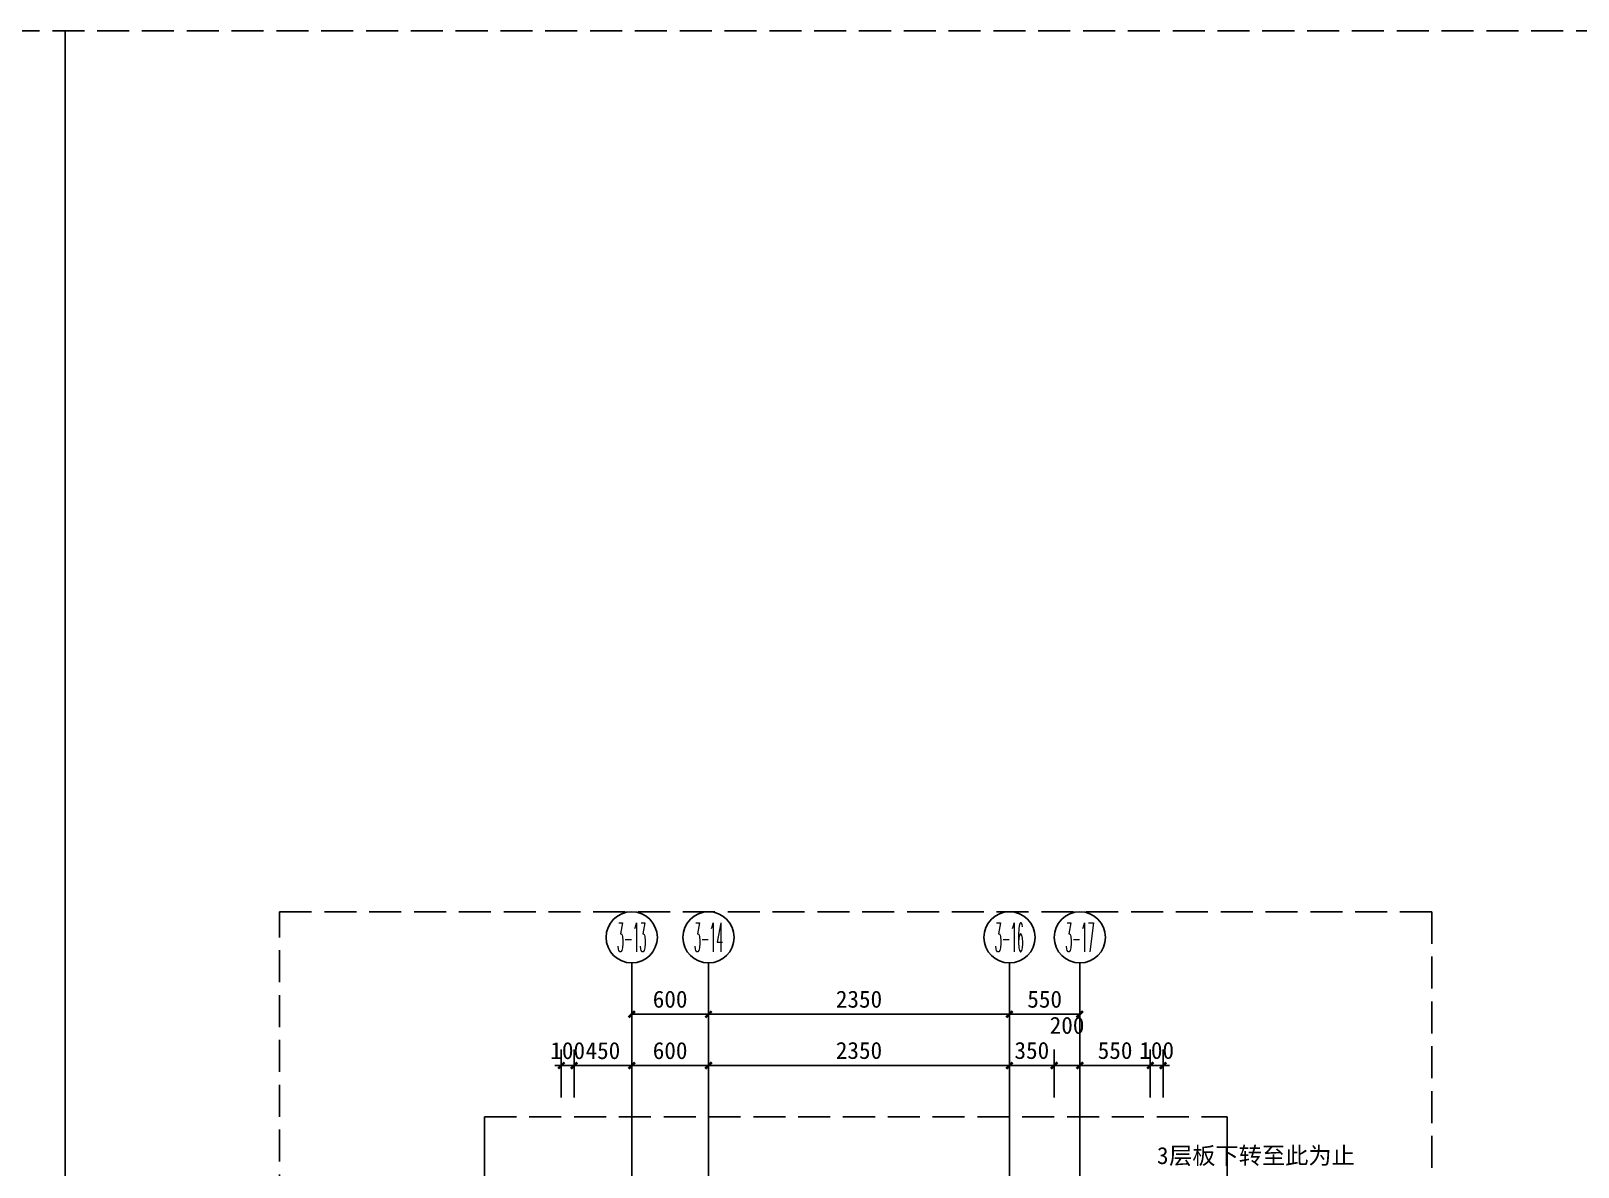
# Model space of a CAD drawing. Extents: x -10817 to 167545, y 26551 to 157048.
# Drawn here: x 74566 to 86649, y 125331 to 134198 of the extents above; entities that cross this region are included whole.
import ezdxf
from ezdxf.enums import TextEntityAlignment as Align

# ---------------------------------------------------------------- set-up
doc = ezdxf.new("R2010")
doc.units = 0
doc.header["$LTSCALE"] = 1000
doc.header["$MEASUREMENT"] = 0
doc.linetypes.add('DASH', pattern=[0.35, 0.25, -0.1])
doc.linetypes.add('DOTE', pattern=[2.42, 2, -0.2, 0.02, -0.2])
doc.layers.get('Defpoints').update_dxf_attribs({"color": 30, "linetype": 'DASH'})
for name, color, linetype in [('A-ANNO-AXIS-CIRC', 3, 'Continuous'), ('A-ANNO-AXIS-TEXT', 7, 'Continuous'), ('A-ANNO-DIMS', 3, 'Continuous'), ('A-ANNO-DOTE', 10, 'DOTE'), ('A-ANNO-SYMB', 3, 'Continuous'), ('A-ANNO-TEXT', 7, 'Continuous'), ('AXIS_TEXT', 7, 'Continuous')]:
    doc.layers.add(name, color=color, linetype=linetype)
doc.styles.add('_TCH_AXIS', font='COMPLEX', dxfattribs={"bigfont": 'GBCBIG'})
doc.styles.add('_TCH_DIM', font='')
doc.styles.add('_TCH_DIM_T3', font='')
doc.styles.add('COMPLEX', font='COMPLEX')
doc.styles.get('_TCH_DIM').set_extended_font_data('SimSun')
doc.styles.get('_TCH_DIM_T3').set_extended_font_data('SimSun')
doc.dimstyles.new('_TCH_ARCH&&50', dxfattribs={"dimtxt": 132.911392, "dimasz": 50, "dimexe": 125, "dimexo": 150, "dimgap": 50, "dimtad": 1, "dimdec": 0, "dimzin": 0, "dimdsep": 46, "dimtxsty": '_TCH_DIM_T3', "dimblk": 'ARCHTICK', "dimcen": 0.09, "dimclrt": 7, "dimazin": 2, "dimtfac": 1, "dimtdec": 0, "dimtix": 1, "dimtmove": 2, "dimatfit": 3, "dimfxl": 50, "dimtolj": 1, "dimtzin": 0, "dimarcsym": 0})

# ---------------------------------------------------------------- blocks, each defined once
blk = doc.blocks.new('_ArchTick')
at = {"color": 0, "linetype": 'ByBlock', "const_width": 0.4}
blk.add_lwpolyline([(-0.5, -0.5), (0.5, 0.5)], dxfattribs=at)
blk = doc.blocks.new('*D2996')
at = {"layer": 'A-ANNO-DIMS', "color": 0, "lineweight": -2, "transparency": 16777216}
for p, q in [((83308, 125873), (83308, 126248)), ((83408, 125873), (83408, 126248)), ((83308, 126123), (83258, 126123)), ((83308, 126123), (83408, 126123)), ((83408, 126123), (83458, 126123))]:
    blk.add_line(p, q, dxfattribs=at)
at = {"layer": 'Defpoints', "color": 0, "transparency": 16777216}
for p in [(83408, 126123), (83308, 125723), (83408, 125723)]:
    blk.add_point(p, dxfattribs=at)
at = {"layer": 'A-ANNO-DIMS', "color": 0, "lineweight": -2, "transparency": 16777216, "xscale": 50, "yscale": 50, "zscale": 50}
for p, rotation in [((83308, 126123), 0.008811211967332255), ((83408, 126123), 180.0088112119674)]:
    blk.add_blockref('_ArchTick', p, dxfattribs=dict(at, rotation=rotation))
at = {"layer": 'A-ANNO-DIMS', "color": 7, "transparency": 16777216, "insert": (83358, 126240), "char_height": 132.9, "attachment_point": 5, "rotation": 0.0088, "style": '_TCH_DIM_T3'}
blk.add_mtext('\\A1;100', dxfattribs=at)
blk = doc.blocks.new('*D2997')
at = {"layer": 'A-ANNO-DIMS', "color": 0, "lineweight": -2, "transparency": 16777216}
for p, q in [((82758, 125873), (82758, 126248)), ((83308, 125873), (83308, 126248)), ((82758, 126123), (83308, 126123))]:
    blk.add_line(p, q, dxfattribs=at)
at = {"layer": 'Defpoints', "color": 0, "transparency": 16777216}
for p in [(83308, 126123), (82758, 125723), (83308, 125723)]:
    blk.add_point(p, dxfattribs=at)
at = {"layer": 'A-ANNO-DIMS', "color": 0, "lineweight": -2, "transparency": 16777216, "xscale": 50, "yscale": 50, "zscale": 50}
for p, rotation in [((82758, 126123), 180.0088112119661), ((83308, 126123), 0.00881121196608737)]:
    blk.add_blockref('_ArchTick', p, dxfattribs=dict(at, rotation=rotation))
at = {"layer": 'A-ANNO-DIMS', "color": 7, "transparency": 16777216, "insert": (83033, 126240), "char_height": 132.9, "attachment_point": 5, "rotation": 0.0088, "style": '_TCH_DIM_T3'}
blk.add_mtext('\\A1;550', dxfattribs=at)
blk = doc.blocks.new('*D2998')
at = {"layer": 'A-ANNO-DIMS', "color": 0, "lineweight": -2, "transparency": 16777216}
for p, q in [((82558, 125873), (82558, 126248)), ((82758, 125873), (82758, 126248)), ((82558, 126123), (82758, 126123))]:
    blk.add_line(p, q, dxfattribs=at)
at = {"layer": 'Defpoints', "color": 0, "transparency": 16777216}
for p in [(82758, 126123), (82558, 125723), (82758, 125723)]:
    blk.add_point(p, dxfattribs=at)
at = {"layer": 'A-ANNO-DIMS', "color": 0, "lineweight": -2, "transparency": 16777216, "xscale": 50, "yscale": 50, "zscale": 50}
for p, rotation in [((82558, 126123), 180.0088112119674), ((82758, 126123), 0.008811211967385036)]:
    blk.add_blockref('_ArchTick', p, dxfattribs=dict(at, rotation=rotation))
at = {"layer": 'A-ANNO-DIMS', "color": 7, "transparency": 16777216, "insert": (82658, 126436), "char_height": 132.9, "attachment_point": 5, "rotation": 0.0088, "style": '_TCH_DIM_T3'}
blk.add_mtext('\\A1;200', dxfattribs=at)
blk = doc.blocks.new('*D2999')
at = {"layer": 'A-ANNO-DIMS', "color": 0, "lineweight": -2, "transparency": 16777216}
for p, q in [((82208, 125873), (82208, 126248)), ((82558, 125873), (82558, 126248)), ((82208, 126123), (82158, 126123)), ((82208, 126123), (82558, 126123)), ((82558, 126123), (82608, 126123))]:
    blk.add_line(p, q, dxfattribs=at)
at = {"layer": 'Defpoints', "color": 0, "transparency": 16777216}
for p in [(82558, 126123), (82208, 125723), (82558, 125723)]:
    blk.add_point(p, dxfattribs=at)
at = {"layer": 'A-ANNO-DIMS', "color": 0, "lineweight": -2, "transparency": 16777216, "xscale": 50, "yscale": 50, "zscale": 50}
for p, rotation in [((82208, 126123), 0.008811211967971744), ((82558, 126123), 180.0088112119679)]:
    blk.add_blockref('_ArchTick', p, dxfattribs=dict(at, rotation=rotation))
at = {"layer": 'A-ANNO-DIMS', "color": 7, "transparency": 16777216, "insert": (82383, 126240), "char_height": 132.9, "attachment_point": 5, "rotation": 0.0088, "style": '_TCH_DIM_T3'}
blk.add_mtext('\\A1;350', dxfattribs=at)
blk = doc.blocks.new('*D3000')
at = {"layer": 'A-ANNO-DIMS', "color": 0, "lineweight": -2, "transparency": 16777216}
for p, q in [((79858, 125873), (79858, 126248)), ((82208, 125873), (82208, 126248)), ((79858, 126123), (82208, 126123))]:
    blk.add_line(p, q, dxfattribs=at)
at = {"layer": 'Defpoints', "color": 0, "transparency": 16777216}
for p in [(82208, 126123), (79858, 125723), (82208, 125723)]:
    blk.add_point(p, dxfattribs=at)
at = {"layer": 'A-ANNO-DIMS', "color": 0, "lineweight": -2, "transparency": 16777216, "xscale": 50, "yscale": 50, "zscale": 50}
for p, rotation in [((79858, 126123), 180.0088112119666), ((82208, 126123), 0.008811211966507202)]:
    blk.add_blockref('_ArchTick', p, dxfattribs=dict(at, rotation=rotation))
at = {"layer": 'A-ANNO-DIMS', "color": 7, "transparency": 16777216, "insert": (81033, 126240), "char_height": 132.9, "attachment_point": 5, "rotation": 0.0088, "style": '_TCH_DIM_T3'}
blk.add_mtext('\\A1;2350', dxfattribs=at)
blk = doc.blocks.new('*D3001')
at = {"layer": 'A-ANNO-DIMS', "color": 0, "lineweight": -2, "transparency": 16777216}
for p, q in [((79258, 125873), (79258, 126248)), ((79858, 125873), (79858, 126248)), ((79258, 126123), (79858, 126123))]:
    blk.add_line(p, q, dxfattribs=at)
at = {"layer": 'Defpoints', "color": 0, "transparency": 16777216}
for p in [(79858, 126123), (79258, 125723), (79858, 125723)]:
    blk.add_point(p, dxfattribs=at)
at = {"layer": 'A-ANNO-DIMS', "color": 0, "lineweight": -2, "transparency": 16777216, "xscale": 50, "yscale": 50, "zscale": 50}
for p, rotation in [((79258, 126123), 180.0088112119673), ((79858, 126123), 0.008811211967219646)]:
    blk.add_blockref('_ArchTick', p, dxfattribs=dict(at, rotation=rotation))
at = {"layer": 'A-ANNO-DIMS', "color": 7, "transparency": 16777216, "insert": (79558, 126239), "char_height": 132.9, "attachment_point": 5, "rotation": 0.0088, "style": '_TCH_DIM_T3'}
blk.add_mtext('\\A1;600', dxfattribs=at)
blk = doc.blocks.new('*D3002')
at = {"layer": 'A-ANNO-DIMS', "color": 0, "lineweight": -2, "transparency": 16777216}
for p, q in [((78808, 125873), (78808, 126248)), ((79258, 125873), (79258, 126248)), ((78808, 126123), (79258, 126123))]:
    blk.add_line(p, q, dxfattribs=at)
at = {"layer": 'Defpoints', "color": 0, "transparency": 16777216}
for p in [(79258, 126123), (78808, 125723), (79258, 125723)]:
    blk.add_point(p, dxfattribs=at)
at = {"layer": 'A-ANNO-DIMS', "color": 0, "lineweight": -2, "transparency": 16777216, "xscale": 50, "yscale": 50, "zscale": 50}
for p, rotation in [((78808, 126123), 180.0088112119668), ((79258, 126123), 0.00881121196683798)]:
    blk.add_blockref('_ArchTick', p, dxfattribs=dict(at, rotation=rotation))
at = {"layer": 'A-ANNO-DIMS', "color": 7, "transparency": 16777216, "insert": (79033, 126239), "char_height": 132.9, "attachment_point": 5, "rotation": 0.0088, "style": '_TCH_DIM_T3'}
blk.add_mtext('\\A1;450', dxfattribs=at)
blk = doc.blocks.new('*D3003')
at = {"layer": 'A-ANNO-DIMS', "color": 0, "lineweight": -2, "transparency": 16777216}
for p, q in [((78708, 125873), (78708, 126248)), ((78808, 125873), (78808, 126248)), ((78708, 126123), (78658, 126123)), ((78708, 126123), (78808, 126123)), ((78808, 126123), (78858, 126123))]:
    blk.add_line(p, q, dxfattribs=at)
at = {"layer": 'Defpoints', "color": 0, "transparency": 16777216}
for p in [(78808, 126123), (78708, 125723), (78808, 125723)]:
    blk.add_point(p, dxfattribs=at)
at = {"layer": 'A-ANNO-DIMS', "color": 0, "lineweight": -2, "transparency": 16777216, "xscale": 50, "yscale": 50, "zscale": 50}
for p, rotation in [((78708, 126123), 0.008811211964774301), ((78808, 126123), 180.0088112119647)]:
    blk.add_blockref('_ArchTick', p, dxfattribs=dict(at, rotation=rotation))
at = {"layer": 'A-ANNO-DIMS', "color": 7, "transparency": 16777216, "insert": (78758, 126239), "char_height": 132.9, "attachment_point": 5, "rotation": 0.0088, "style": '_TCH_DIM_T3'}
blk.add_mtext('\\A1;100', dxfattribs=at)
blk = doc.blocks.new('*D3053')
at = {"layer": 'A-ANNO-DIMS', "color": 0, "lineweight": -2, "transparency": 16777216}
for p, q in [((82208, 126273), (82208, 126648)), ((82758, 126273), (82758, 126648)), ((82208, 126523), (82758, 126523))]:
    blk.add_line(p, q, dxfattribs=at)
at = {"layer": 'Defpoints', "color": 0, "transparency": 16777216}
for p in [(82758, 126523), (82208, 126123), (82758, 126123)]:
    blk.add_point(p, dxfattribs=at)
at = {"layer": 'A-ANNO-DIMS', "color": 0, "lineweight": -2, "transparency": 16777216, "xscale": 50, "yscale": 50, "zscale": 50, "rotation": 180}
blk.add_blockref('_ArchTick', (82208, 126523), dxfattribs=at)
at = {"layer": 'A-ANNO-DIMS', "color": 0, "lineweight": -2, "transparency": 16777216, "xscale": 50, "yscale": 50, "zscale": 50}
blk.add_blockref('_ArchTick', (82758, 126523), dxfattribs=at)
at = {"layer": 'A-ANNO-DIMS', "color": 7, "transparency": 16777216, "insert": (82483, 126640), "char_height": 132.9, "attachment_point": 5, "style": '_TCH_DIM_T3'}
blk.add_mtext('\\A1;550', dxfattribs=at)
blk = doc.blocks.new('*D3054')
at = {"layer": 'A-ANNO-DIMS', "color": 0, "lineweight": -2, "transparency": 16777216}
for p, q in [((79858, 126273), (79858, 126648)), ((82208, 126273), (82208, 126648)), ((79858, 126523), (82208, 126523))]:
    blk.add_line(p, q, dxfattribs=at)
at = {"layer": 'Defpoints', "color": 0, "transparency": 16777216}
for p in [(82208, 126523), (79858, 126123), (82208, 126123)]:
    blk.add_point(p, dxfattribs=at)
at = {"layer": 'A-ANNO-DIMS', "color": 0, "lineweight": -2, "transparency": 16777216, "xscale": 50, "yscale": 50, "zscale": 50, "rotation": 180}
blk.add_blockref('_ArchTick', (79858, 126523), dxfattribs=at)
at = {"layer": 'A-ANNO-DIMS', "color": 0, "lineweight": -2, "transparency": 16777216, "xscale": 50, "yscale": 50, "zscale": 50}
blk.add_blockref('_ArchTick', (82208, 126523), dxfattribs=at)
at = {"layer": 'A-ANNO-DIMS', "color": 7, "transparency": 16777216, "insert": (81033, 126640), "char_height": 132.9, "attachment_point": 5, "style": '_TCH_DIM_T3'}
blk.add_mtext('\\A1;2350', dxfattribs=at)
blk = doc.blocks.new('*D3055')
at = {"layer": 'A-ANNO-DIMS', "color": 0, "lineweight": -2, "transparency": 16777216}
for p, q in [((79258, 126273), (79258, 126648)), ((79858, 126273), (79858, 126648)), ((79258, 126523), (79858, 126523))]:
    blk.add_line(p, q, dxfattribs=at)
at = {"layer": 'Defpoints', "color": 0, "transparency": 16777216}
for p in [(79858, 126523), (79258, 126123), (79858, 126123)]:
    blk.add_point(p, dxfattribs=at)
at = {"layer": 'A-ANNO-DIMS', "color": 0, "lineweight": -2, "transparency": 16777216, "xscale": 50, "yscale": 50, "zscale": 50, "rotation": 180}
blk.add_blockref('_ArchTick', (79258, 126523), dxfattribs=at)
at = {"layer": 'A-ANNO-DIMS', "color": 0, "lineweight": -2, "transparency": 16777216, "xscale": 50, "yscale": 50, "zscale": 50}
blk.add_blockref('_ArchTick', (79858, 126523), dxfattribs=at)
at = {"layer": 'A-ANNO-DIMS', "color": 7, "transparency": 16777216, "insert": (79558, 126640), "char_height": 132.9, "attachment_point": 5, "style": '_TCH_DIM_T3'}
blk.add_mtext('\\A1;600', dxfattribs=at)
blk = doc.blocks.new('_AXISO')
blk.add_circle((0, 0), 0.5)
at = {"layer": 'AXIS_TEXT', "style": 'COMPLEX', "width": 1.041667}
blk.add_attdef('A', text='', height=0.56, dxfattribs=at).set_placement((-0.25, -0.28), (0.25, -0.28), align=Align.FIT)

msp = doc.modelspace()

# ---------------------------------------------------------------- linework, layer by layer
msp.add_lwpolyline([(74833.1, 105498.4), (74833.1, 134198.4)])
at = {"layer": 'A-ANNO-AXIS-CIRC'}
for p, q in [((79258.2, 125723.5), (79258.2, 126923.5)), ((79858.1, 125723.5), (79858.1, 126923.5)), ((82208.1, 125723.5), (82208.1, 126923.5)), ((82758.1, 125723.5), (82758.1, 126923.5))]:
    msp.add_line(p, q, dxfattribs=at)
at = {"layer": 'A-ANNO-DOTE'}
for points in [[(79258.2, 120173.5), (79258.2, 126922.6)], [(79858.2, 114573.5), (79858.2, 126922.6)], [(82208.2, 114573.5), (82208.2, 126922.6)], [(82758.2, 120173.5), (82758.2, 126922.6)]]:
    msp.add_lwpolyline(points, dxfattribs=at)
at = {"layer": 'A-ANNO-SYMB'}
for points in [[(78108.1, 115773.5), (78108.1, 120692.3), (78003.1, 120730.5), (78213.1, 120767.5), (78108.1, 120804.8), (78108.1, 125723.5)], [(83908.2, 125723.5), (83908.2, 120804.8), (84013.2, 120766.5), (83803.2, 120729.5), (83908.2, 120692.3), (83908.2, 115773.5)]]:
    msp.add_lwpolyline(points, dxfattribs=at)
at = {"layer": 'Defpoints'}
for points in [[(62483.1, 134198.4), (99533.1, 134198.4), (99533.1, 105498.4), (62483.1, 105498.4)], [(76508.1, 127323.5), (85508.2, 127323.5), (85508.2, 114173.5), (76508.1, 114173.5)], [(78108.1, 125723.5), (83908.2, 125723.5), (83908.2, 115773.5), (78108.1, 115773.5)]]:
    msp.add_lwpolyline(points, close=True, dxfattribs=at)

# ---------------------------------------------------------------- block references
at = {"layer": 'A-ANNO-AXIS-CIRC'}
ref = msp.add_blockref('_AXISO', (79258.2, 127123.5), dxfattribs=dict(at, xscale=400, yscale=400, zscale=400))
ref.add_attrib('A', '3-13', dxfattribs={"layer": 'A-ANNO-AXIS-TEXT', "height": 226.27, "style": '_TCH_AXIS', "width": 0.283784}).set_placement((79145, 127010.4), (79371.3, 127010.4), align=Align.FIT)
ref = msp.add_blockref('_AXISO', (79858.1, 127123.5), dxfattribs=dict(at, xscale=400, yscale=400, zscale=400))
ref.add_attrib('A', '3-14', dxfattribs={"layer": 'A-ANNO-AXIS-TEXT', "height": 226.27, "style": '_TCH_AXIS', "width": 0.276316}).set_placement((79745, 127010.4), (79971.3, 127010.4), align=Align.FIT)
ref = msp.add_blockref('_AXISO', (82208.1, 127123.5), dxfattribs=dict(at, xscale=400, yscale=400, zscale=400))
ref.add_attrib('A', '3-16', dxfattribs={"layer": 'A-ANNO-AXIS-TEXT', "height": 226.27, "style": '_TCH_AXIS', "width": 0.283784}).set_placement((82095, 127010.4), (82321.3, 127010.4), align=Align.FIT)
ref = msp.add_blockref('_AXISO', (82758.1, 127123.5), dxfattribs=dict(at, xscale=400, yscale=400, zscale=400))
ref.add_attrib('A', '3-17', dxfattribs={"layer": 'A-ANNO-AXIS-TEXT', "height": 226.27, "style": '_TCH_AXIS', "width": 0.283784}).set_placement((82645, 127010.4), (82871.3, 127010.4), align=Align.FIT)

# ---------------------------------------------------------------- texts
at = {"layer": 'A-ANNO-TEXT', "color": 7, "style": '_TCH_DIM'}
for s, height, p in [('3', 132.9, (83360.3, 125353.9)), ('层板下转至此为止', 132.91, (83454.8, 125353.9))]:
    msp.add_text(s, height=height, dxfattribs=at).set_placement(p)

# ---------------------------------------------------------------- dimensions: what is measured, and where the dimension line sits
at = {"layer": 'A-ANNO-DIMS'}
for p1, p2, picture, middle in [((79258.2, 126123.5), (79858.2, 126123.5), '*D3055', (79558.2, 126639.9)), ((79858.2, 126123.5), (82208.2, 126123.5), '*D3054', (81033.2, 126639.9)), ((82208.2, 126123.5), (82758.2, 126123.5), '*D3053', (82483.2, 126639.9)), ((78708.1, 125722.8), (78808, 125722.8), '*D3003', (78758, 126239.2)), ((78808, 125722.8), (79258.2, 125722.8), '*D3002', (79033, 126239.3)), ((79258.2, 125722.8), (79858.2, 125722.9), '*D3001', (79558.1, 126239.4)), ((79858.2, 125722.9), (82208.2, 125723.3), '*D3000', (81033.1, 126239.6)), ((82208.2, 125723.3), (82558, 125723.4), '*D2999', (82383, 126239.8)), ((82758.2, 125723.4), (83308.1, 125723.5), '*D2997', (83033, 126239.9)), ((83308.1, 125723.5), (83408.1, 125723.5), '*D2996', (83358, 126239.9))]:
    dim = msp.add_aligned_dim(p1=p1, p2=p2, distance=400, dimstyle='_TCH_ARCH&&50', dxfattribs=at)
    dim.commit()
    dim.dimension.update_dxf_attribs({"geometry": picture, "text_midpoint": middle})
dim = msp.add_linear_dim(base=(82758.1, 126123.4), p1=(82558, 125723.4), p2=(82758.2, 125723.4), angle=0.00881, dimstyle='_TCH_ARCH&&50', dxfattribs=at)
dim.commit()
dim.dimension.update_dxf_attribs({"geometry": '*D2998', "text_midpoint": (82658, 126435.9), "dimtype": 161})

doc.saveas('drawing.dxf')
